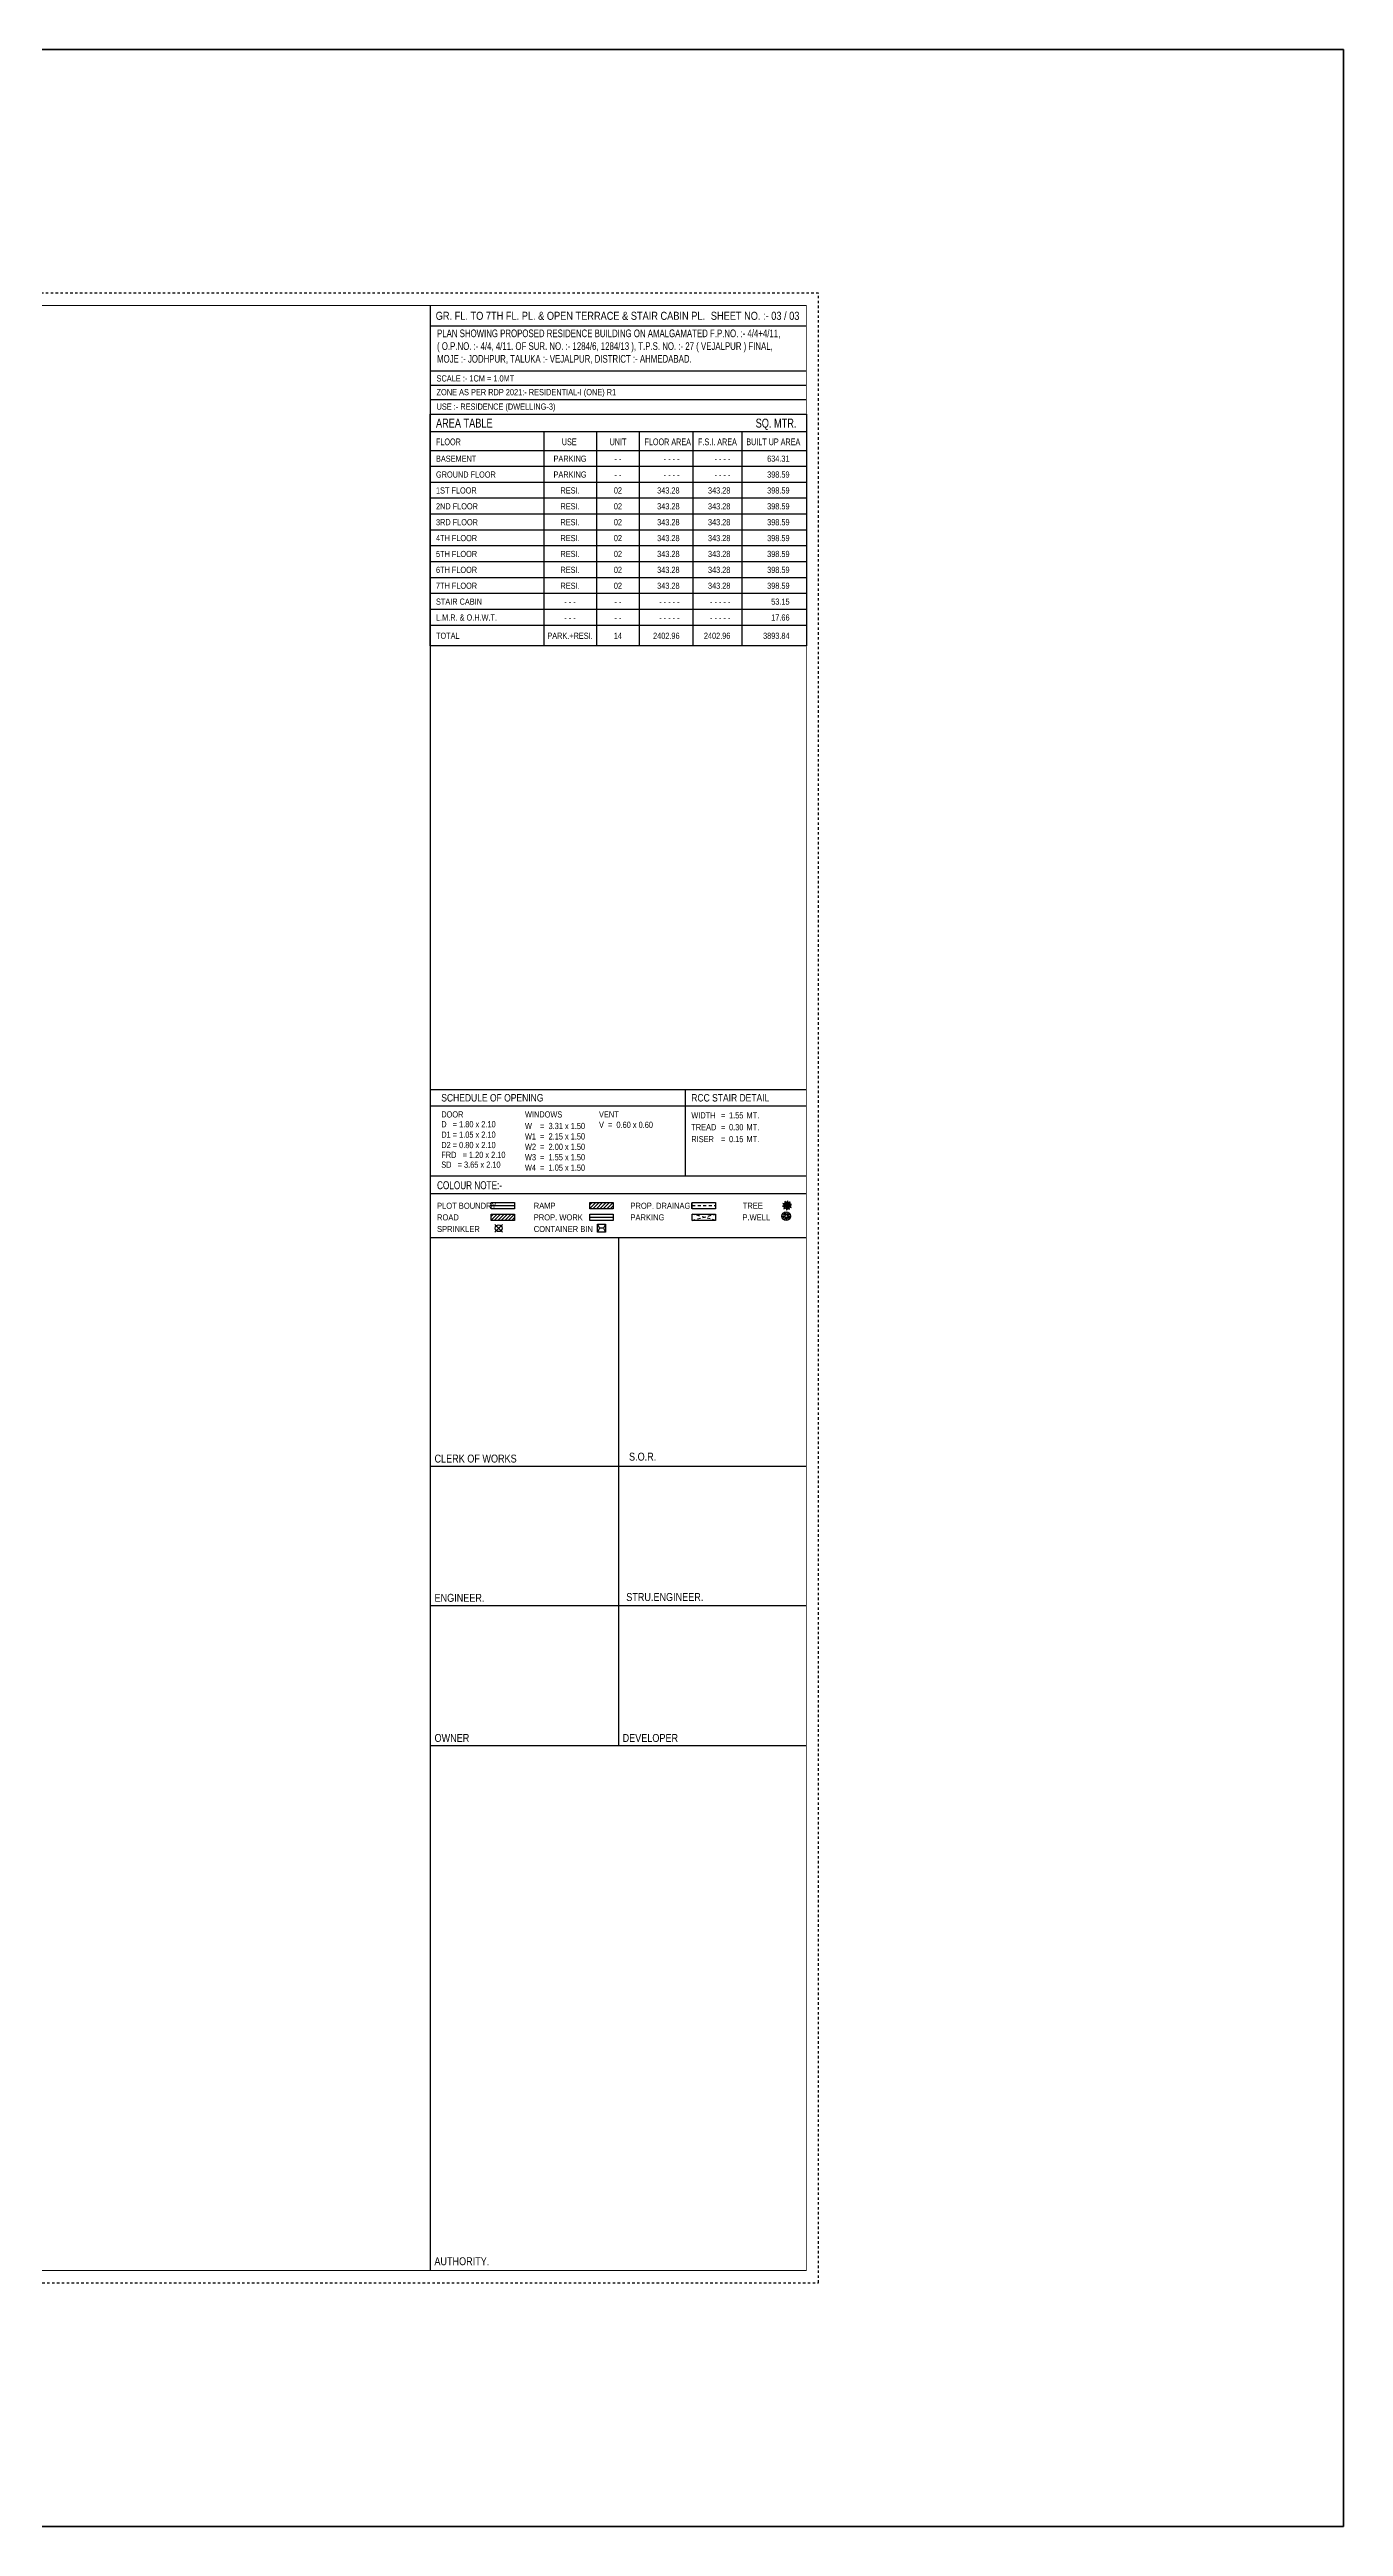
# Model space of a CAD drawing. Header units: millimetres. Extents: x 49 to 419, y 19 to 121.
# Drawn here: x 366.1 to 419.2, y 19.1 to 120.7 of the extents above; entities that cross this region are included whole.
import ezdxf
from ezdxf.enums import TextEntityAlignment as Align

# ---------------------------------------------------------------- set-up
doc = ezdxf.new("R2010")
doc.units = ezdxf.units.MM
doc.header["$MEASUREMENT"] = 0
for name, pattern in [('DOT', [0.25, 0, -0.25]), ('DOT2', [0.125, 0, -0.125]), ('HIDDEN', [0.375, 0.25, -0.125])]:
    doc.linetypes.add(name, pattern=pattern)
for name, color, linetype in [('A_SHEET AREA TABLE-1', 7, 'Continuous'), ('A_SHEET TABLE', 7, 'Continuous'), ('fire_1', 1, 'Continuous'), ('Text', 7, 'Continuous'), ('TREE', 72, 'Continuous')]:
    doc.layers.add(name, color=color, linetype=linetype)
doc.layers.add('PROP. B.AREA', color=1, linetype='Continuous', lineweight=30)
doc.styles.add('ARIAL', font='arial.ttf')
doc.styles.add('Dinesh', font='swisscl.ttf')
doc.styles.add('ROMAND', font='swissc.ttf')

# ---------------------------------------------------------------- blocks, each defined once
blk = doc.blocks.new('A$C3D4D6A35')
at = {"layer": 'TREE', "extrusion": (0, 0, -1)}
for centre, major_axis, ratio, start_param, end_param in [((-0.07, -0.06), (0.537, 0.537), 1, -1.291527, -0.4765), ((-0.05, 1.18), (-0.491, 0.491), 1, 3.793984, 4.52047), ((0.32, -0.27), (0.537, 0.537), 1, 4.36334, 5.178367), ((-0.39, 0.75), (-0.491, 0.491), 1, 3.165665, 3.892152), ((-0.27, 0.34), (0.537, 0.537), 1, -0.663208, 0.151819), ((0.47, 1.33), (0.491, 0.491), 1, 2.851506, 3.577993), ((0.76, -0.2), (0.537, 0.537), 1, 3.735022, 4.550049), ((-0.41, 0.2), (0.491, 0.491), 1, 0.96655, 1.693037), ((0.13, -0.45), (-0.671, 0.671), 1, 0.686496, 1.118345), ((0.25, 0.11), (-0.441, 0.012), 0.843066, 1.151175, 1.990417), ((0.72, -0.46), (-0.671, 0.671), 1, 0.058177, 0.490026), ((-0.34, -0.1), (0.671, 0.671), 1, -0.255982, 0.175867), ((0.49, 0.06), (0.364, 0.249), 0.843066, 4.292768, 5.13201), ((0.09, 0.29), (-0.333, 0.256), 0.894922, 1.128525, 2.013068), ((0.99, 1.14), (0.491, 0.491), 1, 3.479825, 4.206311), ((1.2, -0.13), (-0.671, 0.671), 1, 5.713044, 6.144893), ((-0.2, 0.78), (-0.537, 0.537), 1, 1.535907, 2.350934), ((0.7, 0.16), (0.148, 0.416), 0.843066, 4.292768, 5.13201), ((1.08, 0.11), (0.537, 0.537), 1, 3.106703, 3.92173), ((0.07, 0.52), (-0.122, 0.413), 0.867457, 1.140463, 2.00113), ((-0.51, 0.46), (0.671, 0.671), 1, 0.372336, 0.804186), ((0.82, 0.37), (-0.122, 0.413), 0.867457, 4.282055, 5.142723), ((-0.31, 1.02), (0.671, 0.671), 1, 1.000655, 1.432504), ((0.18, 0.73), (0.148, 0.416), 0.843066, 1.151175, 1.990418), ((0.4, 0.83), (0.364, 0.249), 0.843066, 1.151175, 1.990417), ((0.17, 1.35), (-0.671, 0.671), 1, 3.19977, 3.631619), ((0.63, 0.78), (0.272, 0.272), 1, 1.897512, 2.87092), ((0.75, 1.34), (0.112, 0.949), 0.873487, 2.895567, 3.387619), ((1.39, 0.43), (0.671, 0.671), 1, 3.513929, 3.945778), ((1.22, 0.99), (0.65, 0.704), 0.832217, 2.883887, 3.399298), ((0.79, 0.6), (-0.272, 0.272), 1, 4.096627, 5.070035), ((-0.1, -0.25), (0.491, 0.491), 1, 0.338232, 1.064718), ((1.16, 0.55), (0.537, 0.537), 1, 2.478385, 3.293411), ((1.3, 0.69), (-0.491, 0.491), 1, 5.678939, 6.405426), ((0.96, 0.95), (0.537, 0.537), 1, 1.850066, 2.665093), ((0.12, 1.09), (0.537, 0.537), 1, 0.593429, 1.408456), ((0.41, -0.44), (-0.491, 0.491), 1, 1.28071, 2.007196), ((0.56, 1.16), (0.537, 0.537), 1, 1.221748, 2.036774), ((1.28, 0.14), (-0.491, 0.491), 1, 0.024073, 0.750559), ((0.94, -0.29), (0.491, 0.491), 1, -0.918405, -0.191919)]:
    blk.add_ellipse(centre, major_axis=major_axis, ratio=ratio, start_param=start_param, end_param=end_param, dxfattribs=at)
blk = doc.blocks.new('A$C353F4E8A')
at = {"layer": 'PROP. B.AREA'}
blk.add_line((0.19, 0.38), (0.56, 0.38), dxfattribs=at)
blk.add_lwpolyline([(0, 0), (0.75, 0), (0.75, 0.75), (0, 0.75)], close=True, dxfattribs=at)
at = {"layer": 'PROP. B.AREA', "flags": 128}
for points in [[(0, 0.75), (0.19, 0.38), (0, 0)], [(0.75, 0.75), (0.56, 0.38), (0.75, 0)]]:
    blk.add_lwpolyline(points, dxfattribs=at)
blk = doc.blocks.new('A$C7CDC2F1D')
at = {"layer": 'PROP. B.AREA'}
for p, q in [((0, 1.17), (0.76, 1.17)), ((0.81, 1.38), (0.16, 1.76)), ((0.81, 0.96), (0.16, 0.59)), ((0.96, 1.54), (0.59, 2.19)), ((0.96, 0.81), (0.59, 0.16)), ((1.17, 1.59), (1.17, 2.35)), ((1.17, 0.76), (1.17, 0)), ((1.38, 1.54), (1.76, 2.19)), ((1.38, 0.81), (1.76, 0.16)), ((1.54, 1.38), (2.19, 1.76)), ((1.54, 0.96), (2.19, 0.59)), ((1.59, 1.17), (2.35, 1.17))]:
    blk.add_line(p, q, dxfattribs=at)
for radius in [1.17, 0.418]:
    blk.add_circle((1.17, 1.17), radius, dxfattribs=at)
at = {"layer": 'Text', "style": 'ARIAL', "width": 0.8}
blk.add_text('P.W.', height=0.8, dxfattribs=at).set_placement((0.27, 0.81))
blk = doc.blocks.new('SP')
at = {"layer": 'fire_1', "ltscale": 250}
for p, q in [((-961, 0), (0, -961)), ((-961, -961), (0, 0))]:
    blk.add_line(p, q, dxfattribs=at)
blk.add_circle((-480, -480), 435, dxfattribs=at)

msp = doc.modelspace()

# ---------------------------------------------------------------- hatches: boundary and pattern name
at = {"layer": 'A_SHEET AREA TABLE-1', "linetype": 'DOT', "ltscale": 0.4}
h = msp.add_hatch(dxfattribs=at)
h.set_pattern_fill('ANSI31', color=104, scale=0.806361, style=0)
h.set_pattern_definition([(45, (-33360.73395, 7780.62049), (-0.07127293297, 0.07127293297), [])])
h.paths.add_polyline_path([(389.26, 73.171), (389.26, 73.43), (388.303, 73.43), (388.303, 73.171)])
h = msp.add_hatch(dxfattribs=at)
h.set_pattern_fill('ANSI31', color=104, scale=0.806361, style=0)
h.set_pattern_definition([(45, (-33364.77683, 7780.14394), (-0.07127293297, 0.07127293297), [])])
h.paths.add_polyline_path([(385.217, 72.695), (385.217, 72.953), (384.26, 72.953), (384.26, 72.695)])

# ---------------------------------------------------------------- linework, layer by layer
at = {"color": 3, "lineweight": 40}
msp.add_lwpolyline([(419.221, 120.723), (49.302, 120.723), (49.302, 19.12), (419.221, 19.12)], close=True, dxfattribs=at)
at = {"layer": 'A_SHEET AREA TABLE-1'}
for p, q in [((381.76, 110.223), (381.761, 29.62)), ((381.76, 109.393), (397.192, 109.393)), ((381.759, 107.548), (397.191, 107.548)), ((381.759, 106.955), (397.191, 106.955)), ((381.759, 106.362), (397.191, 106.362)), ((381.759, 105.77), (397.191, 105.77)), ((397.191, 105.036), (381.759, 105.036)), ((386.415, 105.036), (386.416, 96.27)), ((388.582, 105.036), (388.583, 96.269)), ((390.335, 105.036), (390.335, 96.269)), ((392.53, 105.036), (392.53, 96.269)), ((394.538, 105.037), (394.539, 96.269)), ((397.191, 104.268), (381.759, 104.268)), ((397.191, 103.617), (381.759, 103.617)), ((397.191, 102.965), (381.759, 102.965)), ((397.191, 102.314), (381.759, 102.314)), ((397.191, 101.662), (381.759, 101.662)), ((397.191, 101.011), (381.759, 101.011)), ((397.191, 100.359), (381.759, 100.359)), ((397.191, 99.707), (381.759, 99.708)), ((397.191, 99.056), (381.759, 99.056)), ((397.191, 98.404), (381.759, 98.404)), ((397.191, 97.753), (381.759, 97.753)), ((397.191, 97.101), (381.759, 97.101)), ((381.76, 78.06), (397.192, 78.06)), ((381.76, 77.391), (397.192, 77.391)), ((392.224, 74.523), (392.224, 78.06)), ((381.76, 74.523), (397.192, 74.523)), ((381.76, 73.795), (397.192, 73.795)), ((381.76, 71.998), (397.192, 71.998)), ((389.476, 71.998), (389.476, 51.151)), ((381.76, 62.612), (397.192, 62.612)), ((381.76, 62.612), (397.192, 62.612)), ((381.76, 56.899), (397.192, 56.899)), ((381.76, 51.151), (397.192, 51.151))]:
    msp.add_line(p, q, dxfattribs=at)
at = {"layer": 'A_SHEET AREA TABLE-1', "linetype": 'DOT2', "ltscale": 0.5}
msp.add_lwpolyline([(397.692, 110.723), (311.847, 110.723), (311.847, 29.12), (397.692, 29.12)], close=True, dxfattribs=at)
at = {"layer": 'A_SHEET AREA TABLE-1', "lineweight": 30, "const_width": 0.03}
msp.add_lwpolyline([(397.192, 110.223), (312.347, 110.223), (312.347, 29.62), (397.192, 29.62)], close=True, dxfattribs=at)
at = {"layer": 'A_SHEET AREA TABLE-1'}
msp.add_lwpolyline([(381.758, 105.77), (397.191, 105.77), (397.191, 96.269), (381.759, 96.27)], close=True, dxfattribs=at)
at = {"layer": 'A_SHEET AREA TABLE-1', "linetype": 'Continuous'}
for points in [[(384.26, 73.43), (385.217, 73.43), (385.217, 73.171), (384.26, 73.171)], [(388.303, 73.43), (389.26, 73.43), (389.26, 73.171), (388.303, 73.171)], [(392.507, 73.43), (393.464, 73.43), (393.464, 73.171), (392.507, 73.171)], [(384.26, 72.953), (385.217, 72.953), (385.217, 72.695), (384.26, 72.695)], [(388.303, 72.953), (389.26, 72.953), (389.26, 72.695), (388.303, 72.695)]]:
    msp.add_lwpolyline(points, close=True, dxfattribs=at)
at = {"layer": 'A_SHEET AREA TABLE-1', "color": 7, "lineweight": 30}
msp.add_lwpolyline([(384.26, 73.3), (385.217, 73.3)], dxfattribs=at)
at = {"layer": 'A_SHEET AREA TABLE-1', "color": 1, "linetype": 'HIDDEN', "ltscale": 0.5}
msp.add_lwpolyline([(392.507, 73.3), (393.464, 73.3)], dxfattribs=at)
at = {"layer": 'A_SHEET AREA TABLE-1', "color": 1, "lineweight": 30}
msp.add_lwpolyline([(388.303, 72.824), (389.26, 72.824)], dxfattribs=at)
at = {"layer": 'A_SHEET AREA TABLE-1', "ltscale": 1.5}
msp.add_lwpolyline([(392.507, 72.953), (393.464, 72.953), (393.464, 72.695), (392.507, 72.695)], close=True, dxfattribs=at)
at = {"layer": 'A_SHEET AREA TABLE-1', "linetype": 'HIDDEN', "ltscale": 0.5}
for points in [[(392.507, 72.695), (393.464, 72.953)], [(393.464, 72.695), (392.507, 72.953)]]:
    msp.add_lwpolyline(points, dxfattribs=at)

# ---------------------------------------------------------------- block references
at = {"layer": 'A_SHEET AREA TABLE-1'}
for name, p, xscale, yscale, zscale in [('A$C3D4D6A35', (396.492, 73.214), -0.2113371555808035, 0.2113371555687906, 0.2113371555697836), ('A$C353F4E8A', (388.943, 72.218), -0.4300592999999999, 0.4300592999999999, 0.4300592999999999), ('A$C7CDC2F1D', (396.188, 72.695), 0.150520755, 0.150520755, 0.150520755)]:
    msp.add_blockref(name, p, dxfattribs=dict(at, xscale=xscale, yscale=yscale, zscale=zscale))
at = {"layer": 'fire_1', "ltscale": 250, "xscale": 0.0003240487899838021, "yscale": 0.0003240487899838021, "zscale": 0.0003240487899838021, "rotation": 270}
msp.add_blockref('SP', (384.723, 72.218), dxfattribs=at)

# ---------------------------------------------------------------- texts
at = {"layer": 'A_SHEET AREA TABLE-1'}
for s, height, style, p in [('GR. FL. TO 7TH FL. PL. & OPEN TERRACE & STAIR CABIN PL.', 0.33, 'ROMAND', (381.984, 109.637)), ('ZONE AS PER RDP 2021:- RESIDENTIAL-I (ONE) R1', 0.254, 'ROMAND', (382.018, 106.543)), ('SCALE :- 1CM = 1.0MT', 0.254, 'ROMAND', (382.018, 107.107)), ('USE :- RESIDENCE (DWELLING-3)', 0.254, 'ROMAND', (382.018, 105.95)), ('AREA TABLE', 0.3672, 'Dinesh', (381.996, 105.216)), ('FLOOR', 0.2754, 'Dinesh', (381.996, 104.493)), ('USE', 0.2754, 'Dinesh', (387.158, 104.493)), ('UNIT', 0.2754, 'Dinesh', (389.117, 104.493)), ('FLOOR AREA', 0.2754, 'Dinesh', (390.55, 104.493)), ('F.S.I. AREA', 0.27538, 'Dinesh', (392.745, 104.493)), ('BUILT UP AREA', 0.27538, 'Dinesh', (394.724, 104.493)), ('BASEMENT', 0.252, 'Dinesh', (381.996, 103.815)), ('GROUND FLOOR', 0.252, 'Dinesh', (381.996, 103.164)), ('1ST FLOOR', 0.252, 'Dinesh', (381.996, 102.512)), ('2ND FLOOR', 0.252, 'Dinesh', (381.996, 101.861)), ('4TH FLOOR', 0.252, 'Dinesh', (381.996, 100.558)), ('3RD FLOOR', 0.252, 'Dinesh', (381.996, 101.209)), ('5TH FLOOR', 0.252, 'Dinesh', (381.996, 99.906)), ('6TH FLOOR', 0.252, 'Dinesh', (381.996, 99.254)), ('7TH FLOOR', 0.252, 'Dinesh', (381.996, 98.603)), ('STAIR CABIN', 0.252, 'Dinesh', (381.996, 97.951)), ('L.M.R. & O.H.W.T.', 0.252, 'Dinesh', (381.996, 97.3)), ('TOTAL', 0.252, 'Dinesh', (381.996, 96.55)), ('SCHEDULE OF OPENING', 0.3048, 'ROMAND', (382.212, 77.572)), ('RCC STAIR DETAIL', 0.3048, 'ROMAND', (392.469, 77.572)), ('DOOR', 0.254, 'Dinesh', (382.212, 76.916)), ('D   = 1.80 x 2.10', 0.254, 'Dinesh', (382.212, 76.513)), ('D1 = 1.05 x 2.10', 0.254, 'Dinesh', (382.212, 76.086)), ('WINDOWS', 0.254, 'Dinesh', (385.645, 76.916)), ('W    =  3.31 x 1.50', 0.254, 'Dinesh', (385.645, 76.44)), ('W1  =  2.15 x 1.50', 0.254, 'Dinesh', (385.645, 76.013)), ('VENT', 0.254, 'Dinesh', (388.682, 76.916)), ('V  =  0.60 x 0.60', 0.254, 'Dinesh', (388.682, 76.489)), ('WIDTH', 0.254, 'ROMAND', (392.469, 76.878)), ('TREAD', 0.254, 'ROMAND', (392.469, 76.391)), ('MT.', 0.254, 'ROMAND', (394.734, 76.878)), ('MT.', 0.254, 'ROMAND', (394.734, 76.391)), ('D2 = 0.80 x 2.10', 0.254, 'Dinesh', (382.212, 75.66)), ('FRD   = 1.20 x 2.10', 0.254, 'Dinesh', (382.212, 75.257)), ('W2  =  2.00 x 1.50', 0.254, 'Dinesh', (385.645, 75.586)), ('W3  =  1.55 x 1.50', 0.254, 'Dinesh', (385.645, 75.16)), ('RISER', 0.254, 'ROMAND', (392.469, 75.904)), ('MT.', 0.254, 'ROMAND', (394.734, 75.904)), ('COLOUR NOTE:-', 0.3277, 'Dinesh', (382.038, 73.973)), ('SD   = 3.65 x 2.10', 0.254, 'Dinesh', (382.212, 74.854)), ('W4  =  1.05 x 1.50', 0.254, 'Dinesh', (385.645, 74.733)), ('PLOT BOUNDRY', 0.24728, 'Dinesh', (382.038, 73.171)), ('RAMP', 0.2473, 'Dinesh', (386.005, 73.171)), ('PROP. DRAINAGE', 0.24728, 'Dinesh', (389.972, 73.171)), ('TREE', 0.2473, 'Dinesh', (394.579, 73.173)), ('SPRINKLER', 0.2473, 'Dinesh', (382.038, 72.218)), ('ROAD', 0.2473, 'Dinesh', (382.038, 72.695)), ('CONTAINER BIN', 0.24728, 'Dinesh', (386.005, 72.218)), ('PROP. WORK', 0.2473, 'Dinesh', (386.005, 72.695)), ('PARKING', 0.2473, 'Dinesh', (389.972, 72.695)), ('P.WELL', 0.2473, 'Dinesh', (394.566, 72.695)), ('CLERK OF WORKS', 0.32477, 'ROMAND', (381.936, 62.762)), ('S.O.R.', 0.3248, 'ROMAND', (389.914, 62.841)), ('ENGINEER.', 0.3248, 'ROMAND', (381.936, 57.049)), ('STRU.ENGINEER.', 0.32477, 'ROMAND', (389.8, 57.084)), ('OWNER', 0.3248, 'ROMAND', (381.936, 51.301)), ('DEVELOPER', 0.3248, 'ROMAND', (389.651, 51.301)), ('AUTHORITY.', 0.3248, 'ROMAND', (381.93, 29.837))]:
    msp.add_text(s, height=height, dxfattribs=dict(at, style=style)).set_placement(p)
for s, height, style, p in [('SHEET NO. :- 03 / 03', 0.33, 'ROMAND', (396.904, 109.637)), ('SQ. MTR.', 0.3672, 'Dinesh', (396.782, 105.216)), ('- - - -', 0.252, 'Dinesh', (391.987, 103.815)), ('- - - -', 0.252, 'Dinesh', (394.071, 103.815)), ('634.31', 0.252, 'Dinesh', (396.499, 103.815)), ('343.28', 0.252, 'Dinesh', (391.987, 102.512)), ('- - - -', 0.252, 'Dinesh', (391.987, 103.164)), ('343.28', 0.252, 'Dinesh', (394.071, 102.512)), ('- - - -', 0.252, 'Dinesh', (394.071, 103.164)), ('398.59', 0.252, 'Dinesh', (396.499, 103.164)), ('398.59', 0.252, 'Dinesh', (396.499, 102.512)), ('343.28', 0.252, 'Dinesh', (391.987, 101.861)), ('343.28', 0.252, 'Dinesh', (394.071, 101.861)), ('398.59', 0.252, 'Dinesh', (396.499, 101.861)), ('343.28', 0.252, 'Dinesh', (391.987, 101.209)), ('343.28', 0.252, 'Dinesh', (391.987, 100.558)), ('343.28', 0.252, 'Dinesh', (394.071, 101.209)), ('343.28', 0.252, 'Dinesh', (394.071, 100.558)), ('398.59', 0.252, 'Dinesh', (396.499, 101.209)), ('398.59', 0.252, 'Dinesh', (396.499, 100.558)), ('343.28', 0.252, 'Dinesh', (391.987, 99.906)), ('343.28', 0.252, 'Dinesh', (394.071, 99.906)), ('398.59', 0.252, 'Dinesh', (396.499, 99.906)), ('343.28', 0.252, 'Dinesh', (391.987, 99.254)), ('343.28', 0.252, 'Dinesh', (391.987, 98.603)), ('343.28', 0.252, 'Dinesh', (394.071, 99.254)), ('343.28', 0.252, 'Dinesh', (394.071, 98.603)), ('398.59', 0.252, 'Dinesh', (396.499, 99.254)), ('398.59', 0.252, 'Dinesh', (396.499, 98.603)), ('- - - - -', 0.252, 'Dinesh', (391.987, 97.951)), ('- - - - -', 0.252, 'Dinesh', (394.071, 97.951)), ('53.15', 0.252, 'Dinesh', (396.499, 97.951)), ('17.66', 0.252, 'Dinesh', (396.499, 97.3)), ('2402.96', 0.252, 'Dinesh', (391.987, 96.55)), ('- - - - -', 0.252, 'Dinesh', (391.987, 97.3)), ('2402.96', 0.252, 'Dinesh', (394.071, 96.55)), ('- - - - -', 0.252, 'Dinesh', (394.071, 97.3)), ('3893.84', 0.252, 'Dinesh', (396.499, 96.55)), ('=', 0.254, 'ROMAND', (393.868, 76.878)), ('=', 0.254, 'ROMAND', (393.868, 76.391)), ('0.30', 0.254, 'ROMAND', (394.606, 76.391)), ('1.55', 0.254, 'ROMAND', (394.606, 76.878)), ('=', 0.254, 'ROMAND', (393.868, 75.904)), ('0.15', 0.254, 'ROMAND', (394.606, 75.904))]:
    msp.add_text(s, height=height, dxfattribs=dict(at, style=style)).set_placement(p, align=Align.RIGHT)
at = {"layer": 'A_SHEET AREA TABLE-1', "style": 'Dinesh'}
for s, p in [('PARKING', (387.494, 103.815)), ('- -', (389.458, 103.815)), ('PARKING', (387.494, 103.164)), ('RESI.', (387.494, 102.512)), ('02', (389.458, 102.512)), ('- -', (389.458, 103.164)), ('RESI.', (387.494, 101.861)), ('02', (389.458, 101.861)), ('RESI.', (387.494, 101.209)), ('RESI.', (387.494, 100.558)), ('02', (389.458, 101.209)), ('02', (389.458, 100.558)), ('RESI.', (387.494, 99.906)), ('02', (389.458, 99.906)), ('RESI.', (387.494, 99.254)), ('RESI.', (387.494, 98.603)), ('02', (389.458, 99.254)), ('02', (389.458, 98.603)), ('- - -', (387.494, 97.951)), ('- -', (389.457, 97.951)), ('PARK.+RESI.', (387.494, 96.55)), ('- - -', (387.494, 97.3)), ('14', (389.457, 96.55)), ('- -', (389.457, 97.3))]:
    msp.add_text(s, height=0.252, dxfattribs=at).set_placement(p, align=Align.CENTER)
at = {"layer": 'A_SHEET TABLE', "lineweight": -3, "insert": (382.038, 109.238), "char_height": 0.31358, "width": 16.11599, "attachment_point": 1, "style": 'Dinesh'}
msp.add_mtext('{\\C7;PLAN SHOWING PROPOSED RESIDENCE BUILDING ON AMALGAMATED }F.P.NO. :- 4/4+4/11,\\P( O.P.NO. :- 4/4, 4/11. OF SUR. NO. :- 1284/6, 1284/13 ), T.P.S. NO. :- 27 ( VEJALPUR ) FINAL,\\PMOJE :- JODHPUR, TALUKA :- VEJALPUR, DISTRICT :- AHMEDABAD.', dxfattribs=at)

doc.saveas('drawing.dxf')
